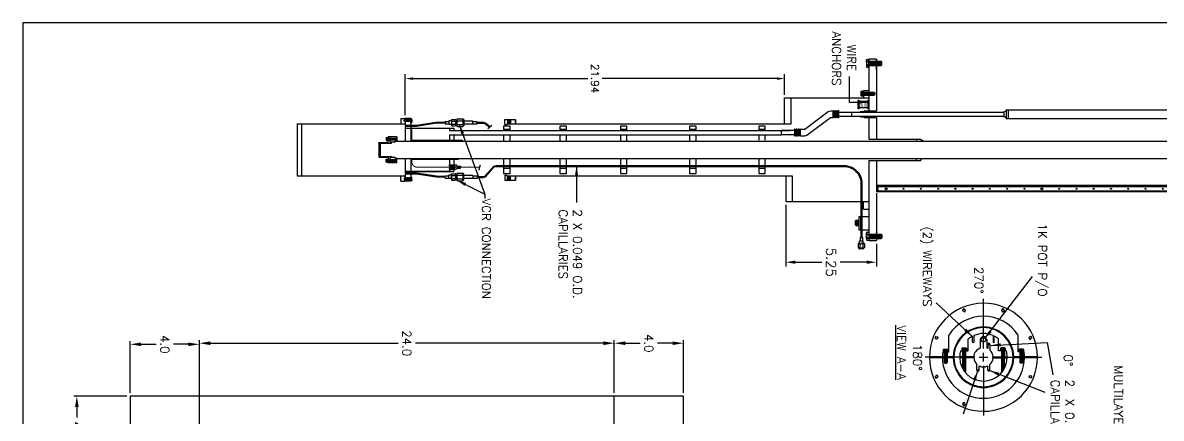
# Model space of a CAD drawing. Extents: x 0 to 105, y 0 to 66.
# Drawn here: x 0 to 65.8, y 43 to 65.9 of the extents above; entities that cross this region are included whole.
import ezdxf

# ---------------------------------------------------------------- set-up
doc = ezdxf.new("R2010")
doc.units = 0
doc.header["$MEASUREMENT"] = 0
doc.linetypes.add('HIDDEN', pattern=[0.375, 0.25, -0.125])
doc.layers.get('0').update_dxf_attribs({"linetype": 'CONTINUOUS'})
for name, color, linetype in [('2A', 42, 'CONTINUOUS'), ('2B', 56, 'CONTINUOUS'), ('2d', 32, 'CONTINUOUS'), ('3', 3, 'CONTINUOUS'), ('3a', 81, 'CONTINUOUS'), ('5', 152, 'CONTINUOUS'), ('7', 201, 'CONTINUOUS'), ('DIM1234', 7, 'CONTINUOUS'), ('DIM2AB', 7, 'CONTINUOUS'), ('DIM7', 7, 'CONTINUOUS'), ('DIMALL', 7, 'CONTINUOUS')]:
    doc.layers.add(name, color=color, linetype=linetype)
doc.styles.get("Standard").update_dxf_attribs({"font": 'simplex.shx'})
doc.dimstyles.new('250-1', dxfattribs={"dimtxt": 0.5, "dimasz": 0.63, "dimexe": 0.18, "dimexo": 0.19, "dimgap": 0.25, "dimtad": 0, "dimtih": 1, "dimtoh": 1, "dimdec": 1, "dimzin": 0, "dimdsep": 46, "dimtxsty": 'Standard', "dimcen": -0.25, "dimadec": 0, "dimazin": 0, "dimtfac": 0.36, "dimtdec": 1, "dimtix": 1, "dimtofl": 0, "dimtmove": 2, "dimatfit": 3, "dimfxl": 1, "dimtolj": 1, "dimtzin": 0, "dimarcsym": 0})
doc.dimstyles.new('250-2', dxfattribs={"dimscale": 0, "dimtxt": 0.56, "dimasz": 0.56, "dimexe": 0.25, "dimexo": 0.19, "dimgap": 0.25, "dimtad": 0, "dimtih": 1, "dimtoh": 1, "dimzin": 1, "dimdsep": 46, "dimtxsty": 'Standard', "dimcen": -0.25, "dimadec": 0, "dimazin": 0, "dimtfac": 1, "dimtix": 1, "dimtofl": 0, "dimtmove": 2, "dimatfit": 3, "dimfxl": 1, "dimtolj": 1, "dimtzin": 0, "dimarcsym": 0})
doc.dimstyles.new('375', dxfattribs={"dimtxt": 0.4375, "dimasz": 0.4375, "dimexe": 0.25, "dimexo": 0.19, "dimgap": 0.19, "dimtad": 0, "dimtih": 1, "dimtoh": 1, "dimzin": 0, "dimdsep": 46, "dimtxsty": 'Standard', "dimcen": -0.19, "dimadec": 0, "dimazin": 0, "dimtfac": 0.88, "dimtdec": 3, "dimtix": 1, "dimtofl": 0, "dimtmove": 2, "dimatfit": 3, "dimfxl": 1, "dimtolj": 1, "dimtzin": 0, "dimarcsym": 0})
doc.dimstyles.new('375-2', dxfattribs={"dimtxt": 0.4375, "dimasz": 0.4375, "dimexe": 0.25, "dimexo": 0.19, "dimgap": 0.19, "dimtad": 0, "dimtih": 1, "dimtoh": 1, "dimzin": 0, "dimdsep": 46, "dimtxsty": 'Standard', "dimcen": -0.19, "dimadec": 0, "dimazin": 0, "dimtfac": 0.88, "dimtix": 1, "dimtofl": 0, "dimtmove": 2, "dimatfit": 3, "dimfxl": 1, "dimtolj": 1, "dimtzin": 0, "dimarcsym": 0})

# ---------------------------------------------------------------- blocks, each defined once
blk = doc.blocks.new('DPAPER')
for p, q in [((0, 21.1), (0, 0.5)), ((32.8, 21.1), (0, 21.1))]:
    blk.add_line(p, q)
blk = doc.blocks.new('832SHD62')
for p, q in [((-0.134, 0.135), (-0.164, 0.105)), ((-0.164, 0.105), (-0.164, -0.105)), ((-0.134, 0.135), (0, 0.135)), ((-0.134, 0.135), (-0.134, -0.135)), ((-0.134, 0.119), (-0.021, 0.119)), ((-0.134, 0.089), (-0.021, 0.089)), ((-0.134, 0.059), (-0.021, 0.059)), ((-0.134, 0.029), (-0.021, 0.029)), ((0, 0.135), (0, -0.135)), ((0, 0.082), (0.625, 0.082)), ((0.071, 0.067), (0.071, -0.067)), ((0.101, 0.082), (0.101, -0.082)), ((0.131, 0.067), (0.131, -0.067)), ((0.161, 0.082), (0.161, -0.082)), ((0.183, 0.067), (0.183, -0.067)), ((0.213, 0.082), (0.213, -0.082)), ((0.235, 0.067), (0.235, -0.067)), ((0.265, 0.082), (0.265, -0.082)), ((0.287, 0.067), (0.287, -0.067)), ((0.317, 0.082), (0.317, -0.082)), ((0.347, 0.067), (0.347, -0.067)), ((0.377, 0.082), (0.377, -0.082)), ((0.399, 0.067), (0.399, -0.067)), ((0.43, 0.082), (0.43, -0.082)), ((0.452, 0.067), (0.452, -0.067)), ((0.482, 0.082), (0.482, -0.082)), ((0.504, 0.067), (0.504, -0.067)), ((0.534, 0.082), (0.534, -0.082)), ((0.556, 0.067), (0.556, -0.067)), ((0.586, 0.082), (0.586, -0.082)), ((0.608, 0.067), (0.608, -0.067)), ((0.625, 0.082), (0.625, -0.082)), ((0.625, 0.082), (0.655, 0.052)), ((0.655, 0.052), (0.655, -0.052)), ((-0.134, -0.135), (-0.164, -0.105)), ((-0.134, -0.031), (-0.021, -0.031)), ((-0.134, -0.061), (-0.021, -0.061)), ((-0.134, -0.091), (-0.021, -0.091)), ((-0.134, -0.121), (-0.021, -0.121)), ((-0.134, -0.135), (0, -0.135)), ((0, -0.082), (0.625, -0.082)), ((0.655, -0.052), (0.625, -0.082))]:
    blk.add_line(p, q)
blk = doc.blocks.new('TH')
blk.add_circle((0, 0), 0.0464)
at = {"linetype": 'HIDDEN'}
for start, end in [(126.6975, 221.1074), (322.3496, 50.4982)]:
    blk.add_arc((0, 0), 0.056, start, end, dxfattribs=at)
blk = doc.blocks.new('*D64')
at = {"layer": 'DIM7', "color": 0, "linetype": 'Continuous', "lineweight": -2, "transparency": 16777216}
for p, q in [((10.212, 40.502), (10.212, 47.555)), ((34.212, 44.502), (34.212, 47.555)), ((10.842, 47.375), (21.712, 47.375)), ((33.582, 47.375), (22.712, 47.375))]:
    blk.add_line(p, q, dxfattribs=at)
at = {"layer": 'DIM7', "color": 0, "linetype": 'Continuous', "transparency": 16777216}
for points in [[(10.842, 47.48), (10.842, 47.27), (10.212, 47.375)], [(33.582, 47.48), (33.582, 47.27), (34.212, 47.375)]]:
    blk.add_solid(points, dxfattribs=at)
at = {"layer": 'DIM7', "color": 0, "linetype": 'Continuous', "transparency": 16777216, "insert": (22.212, 47.375), "char_height": 0.5, "attachment_point": 5, "rotation": 270}
blk.add_mtext('\\A1;24.0', dxfattribs=at)
blk = doc.blocks.new('*D65')
at = {"layer": 'DIM7', "color": 0, "linetype": 'Continuous', "lineweight": -2, "transparency": 16777216}
for p, q in [((34.212, 44.502), (34.212, 47.555)), ((38.212, 44.502), (38.212, 47.555)), ((34.842, 47.375), (35.712, 47.375)), ((37.582, 47.375), (36.712, 47.375))]:
    blk.add_line(p, q, dxfattribs=at)
at = {"layer": 'DIM7', "color": 0, "linetype": 'Continuous', "transparency": 16777216}
for points in [[(34.842, 47.48), (34.842, 47.27), (34.212, 47.375)], [(37.582, 47.48), (37.582, 47.27), (38.212, 47.375)]]:
    blk.add_solid(points, dxfattribs=at)
at = {"layer": 'DIM7', "color": 0, "linetype": 'Continuous', "transparency": 16777216, "insert": (36.212, 47.375), "char_height": 0.5, "attachment_point": 5, "rotation": 270}
blk.add_mtext('\\A1;4.0', dxfattribs=at)
blk = doc.blocks.new('*D66')
at = {"layer": 'DIM7', "color": 0, "linetype": 'Continuous', "lineweight": -2, "transparency": 16777216}
for p, q in [((6.212, 44.502), (6.212, 47.492)), ((10.212, 40.502), (10.212, 47.492)), ((6.842, 47.312), (7.712, 47.312)), ((9.582, 47.312), (8.712, 47.312))]:
    blk.add_line(p, q, dxfattribs=at)
at = {"layer": 'DIM7', "color": 0, "linetype": 'Continuous', "transparency": 16777216}
for points in [[(6.842, 47.417), (6.842, 47.208), (6.212, 47.312)], [(9.582, 47.417), (9.582, 47.208), (10.212, 47.312)]]:
    blk.add_solid(points, dxfattribs=at)
at = {"layer": 'DIM7', "color": 0, "linetype": 'Continuous', "transparency": 16777216, "insert": (8.212, 47.312), "char_height": 0.5, "attachment_point": 5, "rotation": 270}
blk.add_mtext('\\A1;4.0', dxfattribs=at)
blk = doc.blocks.new('*D68')
at = {"layer": 'DIM7', "color": 0, "linetype": 'Continuous', "lineweight": -2, "transparency": 16777216}
for p, q in [((6.022, 44.312), (2.945, 44.312)), ((3.125, 43.682), (3.125, 43.086)), ((3.125, 40.942), (3.125, 41.538)), ((10.022, 40.312), (2.945, 40.312))]:
    blk.add_line(p, q, dxfattribs=at)
at = {"layer": 'DIM7', "color": 0, "linetype": 'Continuous', "transparency": 16777216}
for points in [[(3.02, 43.682), (3.23, 43.682), (3.125, 44.312)], [(3.02, 40.942), (3.23, 40.942), (3.125, 40.312)]]:
    blk.add_solid(points, dxfattribs=at)
at = {"layer": 'DIM7', "color": 0, "linetype": 'Continuous', "transparency": 16777216, "insert": (3.125, 42.312), "char_height": 0.5, "attachment_point": 5, "rotation": 270}
blk.add_mtext('\\A1;4.0', dxfattribs=at)
blk = doc.blocks.new('*D77')
at = {"layer": 'DIM1234', "color": 0, "linetype": 'Continuous', "lineweight": -2, "transparency": 16777216}
for p, q in [((44.125, 55.377), (44.125, 51.812)), ((49.375, 53.127), (49.375, 51.812)), ((44.685, 52.062), (46.22, 52.062)), ((48.815, 52.062), (47.28, 52.062))]:
    blk.add_line(p, q, dxfattribs=at)
at = {"layer": 'DIM1234', "color": 0, "linetype": 'Continuous', "transparency": 16777216}
for points in [[(44.685, 52.156), (44.685, 51.969), (44.125, 52.062)], [(48.815, 52.156), (48.815, 51.969), (49.375, 52.062)]]:
    blk.add_solid(points, dxfattribs=at)
at = {"layer": 'DIM1234', "color": 0, "linetype": 'Continuous', "transparency": 16777216, "insert": (46.75, 52.062), "char_height": 0.56, "attachment_point": 5, "rotation": 270}
blk.add_mtext('\\A1;5.25', dxfattribs=at)
blk = doc.blocks.new('dlp')
for p, q in [((33.625, 0.698), (33.625, -0.677)), ((33.875, 0.698), (33.625, 0.698)), ((33.875, 0.698), (33.875, -0.677)), ((34.125, 0.698), (33.875, 0.698)), ((34.125, -0.677), (34.125, 0.698)), ((28.5, 0.188), (0, 0.188)), ((0, 0.187), (0, -0.187)), ((0.062, 0.187), (0.062, -0.187)), ((0.188, 0.125), (18.938, 0.125)), ((33.625, 0.188), (33, 0.188)), ((34.125, 0.261), (34.562, 0.261)), ((34.562, 0.261), (34.562, -0.239)), ((28.5, -0.187), (0, -0.187)), ((0.188, -0.125), (18.938, -0.125)), ((33.625, -0.187), (33, -0.187)), ((34.562, -0.239), (34.125, -0.239)), ((33.875, -0.677), (33.625, -0.677)), ((34.125, -0.677), (33.875, -0.677))]:
    blk.add_line(p, q)
for points in [[(19.545, 0.105), (19.37, 0.053), (19.181, 0.027), (19.062, 0), (19.162, -0.051), (19.311, -0.005), (19.441, -0.018), (19.545, -0.025)], [(19.062, 0), (19.168, -0.109), (19.24, -0.129), (19.305, -0.129), (19.474, -0.103), (19.565, -0.07)]]:
    blk.add_lwpolyline(points)
for centre, radius in [((0.562, 0), 0.0625), ((0.562, 0), 0.03), ((1.562, 0), 0.03), ((2.562, 0), 0.03), ((3.562, 0), 0.03), ((4.562, 0), 0.03), ((5.562, 0), 0.03), ((6.562, 0), 0.03), ((7.562, 0), 0.03), ((8.562, 0), 0.03), ((9.562, 0), 0.0625), ((9.562, 0), 0.03), ((10.562, 0), 0.03), ((11.562, 0), 0.03), ((12.562, 0), 0.03), ((13.562, 0), 0.03), ((14.562, 0), 0.03), ((15.562, 0), 0.03), ((16.562, 0), 0.03), ((17.562, 0), 0.03), ((18.562, 0), 0.0625), ((18.562, 0), 0.03)]:
    blk.add_circle(centre, radius)
for centre, start, end in [((0.188, 0), 90, 270), ((18.938, 0), 270, 90)]:
    blk.add_arc(centre, 0.125, start, end)
blk = doc.blocks.new('*D101')
at = {"layer": 'DIM1234', "color": 0, "linetype": 'Continuous', "lineweight": -2, "transparency": 16777216}
for p, q in [((22.125, 60.569), (22.125, 62.938)), ((22.562, 62.688), (32.685, 62.688)), ((43.625, 62.688), (33.502, 62.688)), ((44.062, 61.757), (44.062, 62.938))]:
    blk.add_line(p, q, dxfattribs=at)
at = {"layer": 'DIM1234', "color": 0, "linetype": 'Continuous', "transparency": 16777216}
for points in [[(22.562, 62.76), (22.562, 62.615), (22.125, 62.688)], [(43.625, 62.76), (43.625, 62.615), (44.062, 62.688)]]:
    blk.add_solid(points, dxfattribs=at)
at = {"layer": 'DIM1234', "color": 0, "linetype": 'Continuous', "transparency": 16777216, "insert": (33.094, 62.688), "char_height": 0.4375, "attachment_point": 5, "rotation": 270}
blk.add_mtext('\\A1;21.94', dxfattribs=at)

msp = doc.modelspace()

# ---------------------------------------------------------------- hatches: boundary and pattern name
at = {"layer": '2d', "linetype": 'Continuous'}
h = msp.add_hatch(dxfattribs=at)
h.set_pattern_fill('ANSI31', color=256, scale=0.25, style=0)
h.set_pattern_definition([(45, (1.725, 34.255), (-0.022097087, 0.022097087), [])])
h.paths.add_polyline_path([(20.664, 58.961), (20.585, 58.961), (20.585, 58.173), (20.664, 58.173)])

# ---------------------------------------------------------------- linework, layer by layer
at = {"layer": '2A'}
for p, q in [((48.797, 63.765), (48.824, 63.792)), ((48.797, 63.681), (48.797, 63.765)), ((48.797, 63.681), (48.797, 63.455)), ((48.797, 63.454), (48.797, 63.37)), ((48.824, 63.343), (48.797, 63.37)), ((48.824, 63.792), (48.938, 63.792)), ((48.824, 63.343), (48.938, 63.343)), ((48.853, 63.68), (48.938, 63.68)), ((48.853, 63.455), (48.938, 63.455)), ((48.938, 63.818), (48.938, 63.567)), ((49.375, 63.818), (48.938, 63.818)), ((48.938, 63.343), (48.938, 63.792)), ((48.938, 63.693), (49.64, 63.693)), ((48.938, 63.567), (48.938, 60.817)), ((48.938, 63.442), (49.64, 63.442)), ((48.966, 63.465), (48.966, 63.67)), ((49.012, 63.442), (49.012, 63.693)), ((49.046, 63.465), (49.046, 63.67)), ((49.092, 63.442), (49.092, 63.693)), ((49.125, 63.465), (49.125, 63.67)), ((49.171, 63.442), (49.171, 63.693)), ((49.217, 63.465), (49.217, 63.67)), ((49.263, 63.442), (49.263, 63.693)), ((49.296, 63.465), (49.296, 63.67)), ((49.342, 63.442), (49.342, 63.693)), ((49.375, 63.818), (49.375, 60.817)), ((49.375, 63.193), (49.375, 63.818)), ((49.422, 63.442), (49.422, 63.693)), ((49.455, 63.465), (49.455, 63.67)), ((49.501, 63.442), (49.501, 63.693)), ((49.535, 63.465), (49.535, 63.67)), ((49.58, 63.442), (49.58, 63.693)), ((49.614, 63.465), (49.614, 63.67)), ((49.685, 63.647), (49.64, 63.693)), ((49.64, 63.442), (49.64, 63.693)), ((49.64, 63.442), (49.685, 63.488)), ((49.685, 63.488), (49.685, 63.647)), ((48.625, 62.005), (48.625, 61.567)), ((48.313, 60.938), (48.313, 61.438)), ((48.313, 61.438), (48.375, 61.438)), ((48.313, 61.001), (48.313, 61.376)), ((48.313, 60.938), (48.313, 61.312)), ((48.313, 61.312), (48.313, 60.938)), ((48.375, 60.938), (48.375, 61.438)), ((48.375, 61.376), (48.875, 61.376)), ((48.875, 61.438), (48.938, 61.438)), ((48.875, 61.438), (48.875, 60.938)), ((48.938, 61.438), (48.938, 60.938)), ((46.853, 60.808), (46.853, 60.452)), ((46.903, 60.452), (46.903, 60.808)), ((46.953, 60.808), (46.953, 60.452)), ((47.003, 60.452), (47.003, 60.808)), ((47.053, 60.808), (47.053, 60.452)), ((47.103, 60.452), (47.103, 60.808)), ((47.153, 60.808), (47.153, 60.452)), ((47.203, 60.452), (47.203, 60.808)), ((48.375, 60.938), (48.313, 60.938)), ((48.875, 61), (48.375, 61)), ((48.442, 60.755), (48.835, 60.755)), ((48.675, 60.817), (49.375, 60.817)), ((48.835, 60.755), (48.854, 60.787)), ((49.375, 60.787), (48.854, 60.787)), ((48.938, 60.938), (48.875, 60.938)), ((56.749, 60.785), (56.749, 60.475)), ((56.749, 60.785), (56.784, 60.785)), ((56.874, 60.88), (78.469, 60.88)), ((56.874, 60.88), (56.874, 60.38)), ((56.999, 60.88), (56.999, 60.38)), ((22.053, 60.29), (22.074, 60.311)), ((22.053, 60.219), (22.053, 60.29)), ((22.074, 60.198), (22.053, 60.219)), ((22.436, 60.311), (22.074, 60.311)), ((22.074, 60.198), (22.074, 60.311)), ((22.436, 60.198), (22.074, 60.198)), ((22.093, 60.198), (22.093, 60.311)), ((22.113, 60.209), (22.113, 60.301)), ((22.435, 60.379), (22.125, 60.379)), ((22.125, 60.379), (22.125, 60.067)), ((22.125, 60.192), (22.125, 59.967)), ((22.128, 60.198), (22.128, 60.311)), ((22.149, 60.209), (22.149, 60.301)), ((22.164, 60.198), (22.164, 60.311)), ((22.184, 60.209), (22.184, 60.301)), ((22.199, 60.198), (22.199, 60.311)), ((22.22, 60.209), (22.22, 60.301)), ((22.235, 60.198), (22.235, 60.311)), ((22.255, 60.209), (22.255, 60.301)), ((22.271, 60.198), (22.271, 60.311)), ((22.291, 60.209), (22.291, 60.301)), ((22.306, 60.198), (22.306, 60.311)), ((22.306, 60.198), (22.306, 60.311)), ((22.327, 60.209), (22.327, 60.301)), ((22.327, 60.209), (22.327, 60.301)), ((22.347, 60.198), (22.347, 60.311)), ((22.347, 60.198), (22.347, 60.311)), ((22.368, 60.209), (22.368, 60.301)), ((22.368, 60.209), (22.368, 60.301)), ((22.383, 60.198), (22.383, 60.311)), ((22.383, 60.198), (22.383, 60.311)), ((22.403, 60.209), (22.403, 60.301)), ((22.403, 60.209), (22.403, 60.301)), ((22.418, 60.198), (22.418, 60.311)), ((22.418, 60.198), (22.418, 60.311)), ((22.435, 60.379), (22.435, 59.967)), ((22.487, 60.355), (22.436, 60.355)), ((22.436, 60.154), (22.436, 60.355)), ((22.436, 60.154), (22.436, 60.355)), ((22.487, 60.355), (22.436, 60.355)), ((22.474, 60.305), (22.436, 60.305)), ((22.474, 60.305), (22.436, 60.305)), ((22.474, 60.204), (22.436, 60.204)), ((22.474, 60.204), (22.436, 60.204)), ((22.487, 60.154), (22.436, 60.154)), ((22.487, 60.154), (22.436, 60.154)), ((22.499, 60.343), (22.487, 60.355)), ((22.499, 60.343), (22.487, 60.355)), ((22.487, 60.154), (22.499, 60.166)), ((22.487, 60.154), (22.499, 60.166)), ((22.499, 60.305), (22.499, 60.343)), ((22.499, 60.305), (22.499, 60.343)), ((22.499, 60.305), (22.499, 60.204)), ((22.499, 60.305), (22.499, 60.204)), ((22.499, 60.204), (22.499, 60.166)), ((22.499, 60.204), (22.499, 60.166)), ((24.438, 60.2), (24.646, 60.2)), ((24.438, 60.2), (24.438, 60.076)), ((24.438, 60.076), (24.646, 60.076)), ((24.646, 60.237), (24.646, 60.037)), ((24.791, 60.237), (24.646, 60.237)), ((24.791, 60.037), (24.646, 60.037)), ((24.791, 60.293), (24.817, 60.319)), ((24.791, 60.293), (24.791, 59.98)), ((24.791, 59.98), (24.817, 59.954)), ((24.817, 60.319), (25.015, 60.319)), ((24.817, 60.227), (25.015, 60.227)), ((24.817, 60.046), (25.015, 60.046)), ((24.817, 59.954), (25.015, 59.954)), ((25.041, 60.293), (25.015, 60.319)), ((25.041, 59.98), (25.015, 59.954)), ((25.041, 60.293), (25.041, 59.98)), ((25.074, 60.254), (25.041, 60.254)), ((25.074, 60.012), (25.041, 60.012)), ((25.072, 60.012), (25.072, 60.254)), ((25.096, 60.276), (25.074, 60.254)), ((25.074, 60.012), (25.093, 59.994)), ((25.093, 59.994), (25.096, 60.276)), ((25.093, 59.994), (25.103, 60.007)), ((25.096, 60.276), (25.103, 60.264)), ((28.188, 59.943), (27.812, 59.943)), ((27.812, 59.943), (27.812, 59.692)), ((28.188, 59.692), (28.188, 59.943)), ((31.438, 59.943), (31.062, 59.943)), ((31.062, 59.943), (31.062, 59.692)), ((31.438, 59.692), (31.438, 59.943)), ((34.938, 59.943), (34.562, 59.943)), ((34.562, 59.943), (34.562, 59.692)), ((34.938, 59.692), (34.938, 59.943)), ((38.938, 59.943), (38.562, 59.943)), ((38.562, 59.943), (38.562, 59.692)), ((38.938, 59.692), (38.938, 59.943)), ((42.938, 59.943), (42.562, 59.943)), ((42.562, 59.943), (42.562, 59.692)), ((42.938, 59.692), (42.938, 59.943)), ((48.442, 60.504), (48.835, 60.504)), ((48.675, 60.441), (49.375, 60.441)), ((48.835, 60.504), (48.854, 60.471)), ((49.375, 60.471), (48.854, 60.471)), ((48.938, 60.441), (48.938, 59.192)), ((49.375, 60.441), (49.375, 59.192)), ((56.749, 60.475), (56.784, 60.475)), ((56.874, 60.38), (78.458, 60.38)), ((21.625, 59.317), (21.25, 59.317)), ((21.625, 59.317), (21.625, 59.067)), ((22.125, 59.917), (22.125, 59.067)), ((22.125, 59.817), (24.938, 59.817)), ((22.125, 59.817), (24.938, 59.817)), ((22.435, 59.917), (22.435, 59.067)), ((24.687, 59.817), (24.687, 59.692)), ((24.687, 59.443), (24.687, 59.13)), ((24.938, 59.817), (24.938, 59.692)), ((24.938, 59.443), (24.938, 59.13)), ((27.812, 59.755), (28.188, 59.755)), ((27.812, 59.443), (27.812, 59.067)), ((28.188, 59.067), (28.188, 59.443)), ((31.062, 59.755), (31.438, 59.755)), ((31.062, 59.443), (31.062, 59.067)), ((31.438, 59.067), (31.438, 59.443)), ((34.562, 59.755), (34.938, 59.755)), ((34.562, 59.443), (34.562, 59.067)), ((34.938, 59.067), (34.938, 59.443)), ((38.562, 59.755), (38.938, 59.755)), ((38.562, 59.443), (38.562, 59.067)), ((38.938, 59.067), (38.938, 59.443)), ((42.562, 59.755), (42.938, 59.755)), ((42.562, 59.443), (42.562, 59.13)), ((42.938, 59.13), (42.938, 59.443)), ((44.627, 59.745), (44.627, 59.39)), ((44.677, 59.39), (44.677, 59.745)), ((44.727, 59.745), (44.727, 59.39)), ((44.777, 59.39), (44.777, 59.745)), ((44.827, 59.745), (44.827, 59.39)), ((44.877, 59.39), (44.877, 59.745)), ((44.927, 59.745), (44.927, 59.39)), ((44.977, 59.39), (44.977, 59.745)), ((21.537, 59.017), (21.25, 59.017)), ((21.537, 59.067), (81.5, 59.067)), ((21.537, 59.032), (21.537, 59.067)), ((21.537, 59.017), (21.537, 59.067)), ((21.625, 59.067), (21.537, 59.067)), ((21.552, 59.248), (21.625, 59.248)), ((21.552, 59.136), (21.625, 59.136)), ((21.58, 59.136), (21.58, 59.248)), ((21.594, 59.146), (21.594, 59.236)), ((21.605, 59.136), (21.605, 59.248)), ((21.619, 59.146), (21.619, 59.236)), ((22.435, 59.13), (25.188, 59.13)), ((25.438, 59.099), (24.938, 59.099)), ((24.938, 59.099), (24.938, 59.067)), ((24.938, 59.099), (24.938, 59.067)), ((25.188, 59.13), (25.188, 59.099)), ((25.438, 59.099), (25.438, 59.067)), ((48.938, 59.192), (51.937, 59.192)), ((51.687, 59.192), (51.687, 59.067)), ((51.939, 59.192), (51.939, 59.16)), ((52.063, 59.098), (52.001, 59.098)), ((52.063, 59.098), (52.063, 59.067)), ((21.537, 58.117), (21.25, 58.117)), ((21.25, 58.117), (21.25, 57.817)), ((21.335, 58.117), (21.25, 58.117)), ((21.537, 58.067), (81.5, 58.067)), ((21.537, 58.117), (21.537, 58.067)), ((21.537, 58.102), (21.537, 58.067)), ((21.625, 58.067), (21.537, 58.067)), ((21.552, 57.998), (21.625, 57.998)), ((21.58, 57.998), (21.58, 57.886)), ((21.594, 57.988), (21.594, 57.898)), ((21.605, 57.998), (21.605, 57.886)), ((21.619, 57.988), (21.619, 57.898)), ((21.625, 57.817), (21.625, 58.067)), ((22.125, 58.068), (22.125, 57.217)), ((22.435, 58.068), (22.435, 57.217)), ((25.188, 58.005), (22.435, 58.005)), ((24.687, 58.005), (24.687, 57.691)), ((24.938, 58.068), (24.938, 58.036)), ((24.938, 58.036), (24.938, 58.068)), ((25.438, 58.036), (24.938, 58.036)), ((24.938, 58.005), (24.938, 57.691)), ((25.188, 58.036), (25.188, 58.005)), ((25.438, 58.067), (25.438, 58.036)), ((27.812, 58.067), (27.812, 57.192)), ((28.188, 57.192), (28.188, 58.067)), ((31.062, 58.067), (31.062, 57.192)), ((31.438, 57.192), (31.438, 58.067)), ((34.562, 58.067), (34.562, 57.192)), ((34.938, 57.192), (34.938, 58.067)), ((38.562, 58.067), (38.562, 57.192)), ((38.938, 57.192), (38.938, 58.067)), ((42.562, 58.067), (42.562, 57.192)), ((42.938, 57.192), (42.938, 58.067)), ((51.687, 57.942), (51.687, 58.067)), ((51.939, 57.942), (51.939, 57.974)), ((52.063, 58.036), (52.001, 58.036)), ((52.063, 58.036), (52.063, 58.067)), ((21.625, 57.817), (21.25, 57.817)), ((21.552, 57.886), (21.625, 57.886)), ((24.938, 57.317), (22.125, 57.317)), ((22.125, 57.317), (24.938, 57.317)), ((24.687, 57.691), (25.07, 57.691)), ((24.687, 57.629), (24.687, 57.691)), ((24.687, 57.629), (24.981, 57.629)), ((24.687, 57.504), (24.981, 57.504)), ((24.687, 57.441), (24.687, 57.504)), ((24.687, 57.441), (25.07, 57.441)), ((24.687, 57.441), (24.687, 57.317)), ((24.938, 57.441), (24.938, 57.317)), ((24.999, 57.598), (24.981, 57.629)), ((24.999, 57.535), (24.981, 57.504)), ((25.162, 57.629), (25.312, 57.629)), ((25.162, 57.504), (25.312, 57.504)), ((25.312, 57.629), (25.312, 57.598)), ((25.312, 57.504), (25.312, 57.535)), ((26.376, 57.399), (26.476, 57.7)), ((27.812, 57.505), (28.188, 57.505)), ((31.062, 57.505), (31.438, 57.505)), ((34.562, 57.505), (34.938, 57.505)), ((38.562, 57.505), (38.938, 57.505)), ((42.562, 57.505), (42.938, 57.505)), ((48.938, 57.942), (48.938, 53.317)), ((48.938, 57.942), (51.937, 57.942)), ((49.375, 57.942), (49.375, 56.442)), ((22.074, 56.937), (22.053, 56.916)), ((22.053, 56.916), (22.053, 56.845)), ((22.053, 56.845), (22.074, 56.824)), ((22.436, 56.937), (22.074, 56.937)), ((22.074, 56.937), (22.074, 56.824)), ((22.436, 56.824), (22.074, 56.824)), ((22.093, 56.937), (22.093, 56.824)), ((22.113, 56.926), (22.113, 56.834)), ((22.125, 57.167), (22.125, 56.755)), ((22.125, 56.755), (22.125, 57.067)), ((22.435, 56.755), (22.125, 56.755)), ((22.128, 56.937), (22.128, 56.824)), ((22.149, 56.926), (22.149, 56.834)), ((22.164, 56.937), (22.164, 56.824)), ((22.184, 56.926), (22.184, 56.834)), ((22.199, 56.937), (22.199, 56.824)), ((22.22, 56.926), (22.22, 56.834)), ((22.235, 56.937), (22.235, 56.824)), ((22.255, 56.926), (22.255, 56.834)), ((22.271, 56.937), (22.271, 56.824)), ((22.291, 56.926), (22.291, 56.834)), ((22.306, 56.937), (22.306, 56.824)), ((22.306, 56.937), (22.306, 56.824)), ((22.327, 56.926), (22.327, 56.834)), ((22.327, 56.926), (22.327, 56.834)), ((22.347, 56.937), (22.347, 56.824)), ((22.347, 56.937), (22.347, 56.824)), ((22.368, 56.926), (22.368, 56.834)), ((22.368, 56.926), (22.368, 56.834)), ((22.383, 56.937), (22.383, 56.824)), ((22.383, 56.937), (22.383, 56.824)), ((22.403, 56.926), (22.403, 56.834)), ((22.403, 56.926), (22.403, 56.834)), ((22.418, 56.937), (22.418, 56.824)), ((22.418, 56.937), (22.418, 56.824)), ((22.435, 57.167), (22.435, 56.755)), ((22.436, 56.981), (22.436, 56.78)), ((22.487, 56.981), (22.436, 56.981)), ((22.487, 56.981), (22.436, 56.981)), ((22.436, 56.981), (22.436, 56.78)), ((22.474, 56.931), (22.436, 56.931)), ((22.474, 56.931), (22.436, 56.931)), ((22.474, 56.83), (22.436, 56.83)), ((22.474, 56.83), (22.436, 56.83)), ((22.487, 56.78), (22.436, 56.78)), ((22.487, 56.78), (22.436, 56.78)), ((22.487, 56.981), (22.499, 56.969)), ((22.487, 56.981), (22.499, 56.969)), ((22.499, 56.792), (22.487, 56.78)), ((22.499, 56.792), (22.487, 56.78)), ((22.499, 56.931), (22.499, 56.969)), ((22.499, 56.931), (22.499, 56.969)), ((22.499, 56.83), (22.499, 56.931)), ((22.499, 56.83), (22.499, 56.931)), ((22.499, 56.83), (22.499, 56.792)), ((22.499, 56.83), (22.499, 56.792)), ((24.438, 57.059), (24.646, 57.059)), ((24.438, 56.935), (24.438, 57.059)), ((24.438, 56.935), (24.646, 56.935)), ((24.646, 56.898), (24.646, 57.098)), ((24.791, 57.098), (24.646, 57.098)), ((24.791, 56.898), (24.646, 56.898)), ((24.791, 57.155), (24.817, 57.181)), ((24.791, 56.842), (24.791, 57.155)), ((24.791, 56.842), (24.817, 56.816)), ((24.817, 57.181), (25.015, 57.181)), ((24.817, 57.089), (25.015, 57.089)), ((24.817, 56.908), (25.015, 56.908)), ((24.817, 56.816), (25.015, 56.816)), ((25.041, 57.155), (25.015, 57.181)), ((25.041, 56.842), (25.015, 56.816)), ((25.041, 56.842), (25.041, 57.155)), ((25.074, 57.123), (25.041, 57.123)), ((25.074, 56.881), (25.041, 56.881)), ((25.072, 57.123), (25.072, 56.881)), ((25.074, 57.123), (25.093, 57.141)), ((25.096, 56.859), (25.074, 56.881)), ((25.093, 57.141), (25.096, 56.859)), ((25.093, 57.141), (25.103, 57.128)), ((25.096, 56.859), (25.103, 56.871)), ((27.812, 57.192), (28.188, 57.192)), ((31.062, 57.192), (31.438, 57.192)), ((34.562, 57.192), (34.938, 57.192)), ((38.562, 57.192), (38.938, 57.192)), ((42.562, 57.192), (42.938, 57.192)), ((49.375, 56.068), (49.375, 53.317)), ((48.625, 55.129), (48.625, 55.567)), ((48.476, 54.692), (48.351, 54.692)), ((48.351, 54.692), (48.351, 53.942)), ((48.476, 53.942), (48.476, 54.692)), ((48.938, 54.692), (48.528, 54.692)), ((48.528, 54.692), (48.528, 53.945)), ((48.196, 54.494), (48.161, 54.459)), ((48.161, 54.216), (48.161, 54.459)), ((48.196, 54.181), (48.161, 54.216)), ((48.196, 54.494), (48.351, 54.494)), ((48.196, 54.181), (48.196, 54.494)), ((48.196, 54.477), (48.326, 54.477)), ((48.196, 54.442), (48.326, 54.442)), ((48.196, 54.407), (48.326, 54.407)), ((48.196, 54.373), (48.326, 54.373)), ((48.196, 54.303), (48.326, 54.303)), ((48.196, 54.268), (48.326, 54.268)), ((48.196, 54.234), (48.326, 54.234)), ((48.196, 54.199), (48.326, 54.199)), ((48.196, 54.181), (48.351, 54.181)), ((48.351, 54.181), (48.351, 54.494)), ((48.351, 53.942), (48.476, 53.942)), ((48.438, 53.5), (48.438, 53.292)), ((48.438, 53.5), (48.562, 53.5)), ((48.528, 53.942), (48.938, 53.942)), ((48.562, 53.5), (48.562, 53.292)), ((48.824, 53.792), (48.797, 53.765)), ((48.797, 53.68), (48.797, 53.765)), ((48.797, 53.454), (48.797, 53.679)), ((48.797, 53.454), (48.797, 53.369)), ((48.797, 53.369), (48.824, 53.342)), ((48.824, 53.792), (48.938, 53.792)), ((48.824, 53.342), (48.938, 53.342)), ((48.853, 53.679), (48.938, 53.679)), ((48.853, 53.455), (48.938, 53.455)), ((48.938, 53.792), (48.938, 53.342)), ((48.938, 53.692), (49.64, 53.692)), ((48.938, 53.442), (49.64, 53.442)), ((48.966, 53.669), (48.966, 53.465)), ((49.012, 53.692), (49.012, 53.442)), ((49.046, 53.669), (49.046, 53.465)), ((49.092, 53.692), (49.092, 53.442)), ((49.125, 53.669), (49.125, 53.465)), ((49.171, 53.692), (49.171, 53.442)), ((49.217, 53.669), (49.217, 53.465)), ((49.263, 53.692), (49.263, 53.442)), ((49.296, 53.669), (49.296, 53.465)), ((49.342, 53.692), (49.342, 53.442)), ((49.375, 53.943), (49.375, 53.317)), ((49.376, 53.67), (49.376, 53.465)), ((49.376, 53.669), (49.376, 53.465)), ((49.422, 53.692), (49.422, 53.442)), ((49.455, 53.669), (49.455, 53.465)), ((49.501, 53.692), (49.501, 53.442)), ((49.535, 53.669), (49.535, 53.465)), ((49.58, 53.692), (49.58, 53.442)), ((49.614, 53.669), (49.614, 53.465)), ((49.64, 53.692), (49.685, 53.647)), ((49.64, 53.692), (49.64, 53.442)), ((49.685, 53.487), (49.64, 53.442)), ((49.685, 53.647), (49.685, 53.487)), ((48.345, 53.147), (48.319, 53.121)), ((48.319, 53.121), (48.319, 52.923)), ((48.345, 52.897), (48.319, 52.922)), ((48.345, 53.147), (48.658, 53.147)), ((48.345, 52.897), (48.658, 52.897)), ((48.362, 52.841), (48.384, 52.863)), ((48.644, 52.845), (48.362, 52.841)), ((48.362, 52.841), (48.373, 52.834)), ((48.384, 52.863), (48.384, 52.897)), ((48.626, 52.865), (48.384, 52.865)), ((48.401, 53.292), (48.601, 53.292)), ((48.401, 53.147), (48.401, 53.292)), ((48.411, 53.121), (48.411, 52.923)), ((48.591, 53.121), (48.591, 52.923)), ((48.601, 53.147), (48.601, 53.292)), ((48.626, 52.863), (48.626, 52.897)), ((48.626, 52.863), (48.644, 52.845)), ((48.644, 52.845), (48.631, 52.834)), ((48.658, 53.147), (48.683, 53.121)), ((48.658, 52.897), (48.683, 52.922)), ((48.683, 53.121), (48.683, 52.923)), ((48.938, 53.317), (49.375, 53.317)), ((54.687, 46.937), (54.687, 47.623)), ((54.937, 47.437), (54.937, 47.787)), ((55, 47.817), (55, 47.437)), ((55.375, 47.562), (55.375, 47.093)), ((55.75, 47.562), (55.75, 47.093)), ((56.125, 47.817), (56.125, 47.437)), ((56.187, 47.437), (56.187, 47.787)), ((56.437, 46.937), (56.437, 47.623)), ((54.24, 46.937), (54.687, 46.937)), ((54.346, 46.937), (54.346, 46.592)), ((54.528, 46.937), (54.528, 46.592)), ((55.813, 47.312), (55.813, 47.066)), ((55.937, 47.312), (55.937, 46.982)), ((56.885, 46.937), (56.437, 46.937)), ((56.596, 46.937), (56.596, 46.592)), ((56.778, 46.937), (56.778, 46.592)), ((55.001, 46.592), (54.188, 46.592)), ((55.001, 46.532), (54.188, 46.532)), ((54.355, 46.532), (54.355, 45.904)), ((54.52, 46.472), (54.355, 46.472)), ((54.52, 46.412), (54.355, 46.412)), ((54.52, 46.352), (54.355, 46.352)), ((54.52, 46.292), (54.355, 46.292)), ((54.52, 46.232), (54.355, 46.232)), ((54.52, 46.172), (54.355, 46.172)), ((54.52, 46.112), (54.355, 46.112)), ((54.499, 46.502), (54.375, 46.502)), ((54.499, 46.442), (54.375, 46.442)), ((54.499, 46.382), (54.375, 46.382)), ((54.499, 46.322), (54.375, 46.322)), ((54.499, 46.262), (54.375, 46.262)), ((54.499, 46.202), (54.375, 46.202)), ((54.499, 46.142), (54.375, 46.142)), ((54.52, 46.532), (54.52, 45.667)), ((55.188, 45.812), (55.188, 46.143)), ((55.937, 45.812), (55.937, 46.143)), ((56.124, 46.592), (56.937, 46.592)), ((56.124, 46.532), (56.937, 46.532)), ((56.605, 46.532), (56.605, 45.667)), ((56.605, 46.472), (56.769, 46.472)), ((56.605, 46.412), (56.769, 46.412)), ((56.605, 46.352), (56.769, 46.352)), ((56.605, 46.292), (56.769, 46.292)), ((56.605, 46.232), (56.769, 46.232)), ((56.605, 46.172), (56.769, 46.172)), ((56.605, 46.112), (56.769, 46.112)), ((56.625, 46.502), (56.749, 46.502)), ((56.625, 46.442), (56.749, 46.442)), ((56.625, 46.382), (56.749, 46.382)), ((56.625, 46.322), (56.749, 46.322)), ((56.625, 46.262), (56.749, 46.262)), ((56.625, 46.202), (56.749, 46.202)), ((56.625, 46.142), (56.749, 46.142)), ((56.769, 46.532), (56.769, 45.904)), ((54.52, 46.052), (54.355, 46.052)), ((54.52, 45.992), (54.355, 45.992)), ((54.52, 45.932), (54.355, 45.932)), ((54.52, 45.873), (54.373, 45.873)), ((54.499, 46.082), (54.375, 46.082)), ((54.499, 46.023), (54.375, 46.023)), ((54.499, 45.962), (54.375, 45.962)), ((54.499, 45.903), (54.375, 45.903)), ((54.499, 45.842), (54.391, 45.842)), ((54.52, 45.812), (54.41, 45.812)), ((54.499, 45.782), (54.43, 45.782)), ((54.52, 45.752), (54.451, 45.752)), ((54.499, 45.722), (54.474, 45.722)), ((55.312, 45.812), (55.312, 46.059)), ((55.813, 45.812), (55.813, 46.059)), ((56.605, 46.052), (56.769, 46.052)), ((56.605, 45.992), (56.769, 45.992)), ((56.605, 45.932), (56.769, 45.932)), ((56.605, 45.873), (56.752, 45.873)), ((56.605, 45.812), (56.715, 45.812)), ((56.605, 45.752), (56.674, 45.752)), ((56.625, 46.082), (56.749, 46.082)), ((56.625, 46.023), (56.749, 46.023)), ((56.625, 45.962), (56.749, 45.962)), ((56.625, 45.903), (56.749, 45.903)), ((56.625, 45.842), (56.734, 45.842)), ((56.625, 45.782), (56.695, 45.782)), ((56.625, 45.722), (56.651, 45.722))]:
    msp.add_line(p, q, dxfattribs=at)
at = {"layer": '2A', "linetype": 'Continuous'}
for p, q in [((48.625, 62.005), (48.938, 62.005)), ((44.062, 60.067), (44.062, 61.567)), ((44.062, 61.567), (48.938, 61.567)), ((44.438, 60.067), (44.438, 61.567)), ((27.875, 60.032), (27.875, 60.317)), ((27.875, 60.317), (28.5, 60.317)), ((27.875, 60.032), (28, 60.032)), ((28, 60.067), (44.438, 60.067)), ((28, 60.067), (28, 60.032)), ((28.043, 60.317), (28.043, 60.125)), ((28.207, 60.268), (28.043, 60.268)), ((28.207, 60.216), (28.043, 60.216)), ((28.207, 60.164), (28.043, 60.164)), ((28.207, 60.125), (28.043, 60.125)), ((28.073, 60.095), (28.043, 60.125)), ((28.192, 60.298), (28.058, 60.298)), ((28.192, 60.246), (28.058, 60.246)), ((28.192, 60.194), (28.058, 60.194)), ((28.192, 60.142), (28.058, 60.142)), ((28.177, 60.095), (28.073, 60.095)), ((28.125, 60.317), (28.5, 60.317)), ((28.207, 60.125), (28.177, 60.095)), ((28.207, 60.317), (28.207, 60.125)), ((28.5, 60.067), (28.5, 60.317)), ((28.5, 60.317), (28.5, 60.067)), ((27.875, 57.102), (28, 57.102)), ((27.875, 57.102), (27.875, 56.818)), ((27.875, 56.818), (28.5, 56.818)), ((28, 57.067), (28, 57.102)), ((28, 57.067), (44.5, 57.067)), ((28.073, 57.04), (28.043, 57.01)), ((28.207, 57.01), (28.043, 57.01)), ((28.043, 56.818), (28.043, 57.01)), ((28.207, 56.971), (28.043, 56.971)), ((28.207, 56.919), (28.043, 56.919)), ((28.207, 56.867), (28.043, 56.867)), ((28.192, 56.993), (28.058, 56.993)), ((28.192, 56.941), (28.058, 56.941)), ((28.192, 56.889), (28.058, 56.889)), ((28.192, 56.837), (28.058, 56.837)), ((28.177, 57.04), (28.073, 57.04)), ((28.125, 56.818), (28.5, 56.818)), ((28.207, 57.01), (28.177, 57.04)), ((28.207, 56.818), (28.207, 57.01)), ((28.5, 57.067), (28.5, 56.818)), ((28.5, 56.818), (28.5, 57.067)), ((44.125, 57.067), (44.125, 55.567)), ((44.5, 57.067), (44.5, 55.567)), ((44.125, 55.567), (48.938, 55.567)), ((48.625, 55.129), (48.938, 55.129))]:
    msp.add_line(p, q, dxfattribs=at)
at = {"layer": '2A'}
for points, const_width in [([(49.375, 63.347, 0.414214), (49.365, 63.337, 1)], 0.02), ([(49.365, 63.337, 0.414214), (49.375, 63.328, 1)], 0.02), ([(26.432, 57.568), (22.75, 57.568, -0.365938), (22.5, 57.88), (22.5, 58.005)], 0.0625), ([(49.365, 53.799, -0.414214), (49.375, 53.809, -1)], 0.02), ([(49.375, 53.789, -0.414214), (49.365, 53.799, -1)], 0.02)]:
    msp.add_lwpolyline(points, format="xyb", dxfattribs=dict(at, const_width=const_width))
for points, const_width in [([(48.44, 61.393), (48.413, 60.969)], 0.02), ([(48.514, 61.393), (48.486, 60.969)], 0.02), ([(48.597, 61.393), (48.569, 60.969)], 0.02), ([(48.68, 61.393), (48.652, 60.969)], 0.02), ([(48.763, 61.393), (48.735, 60.969)], 0.02), ([(48.836, 61.393), (48.809, 60.969)], 0.02), ([(22.5, 59.13), (22.5, 59.755)], 0.0625)]:
    msp.add_lwpolyline(points, dxfattribs=dict(at, const_width=const_width))
for points in [[(44.977, 59.754), (45.207, 59.754, 0.085967), (45.228, 59.758), (46.584, 60.792, -0.085967), (46.731, 60.817), (46.853, 60.817)], [(24.438, 60.155), (23.957, 60.155, 0.03917), (23.914, 60.152), (22.765, 59.97, -0.03917), (22.73, 59.967), (22.125, 59.967)], [(24.438, 60.105), (23.957, 60.105, 0.03917), (23.922, 60.102), (22.773, 59.921, -0.03917), (22.73, 59.917), (22.125, 59.917)], [(44.977, 59.38), (45.207, 59.38, 0.085967), (45.354, 59.406), (46.71, 60.439, -0.085967), (46.731, 60.443), (46.853, 60.443)], [(24.687, 59.692), (44.36, 59.692, -0.020498), (43.875, 59.693)], [(24.438, 57.03), (23.957, 57.03, -0.03917), (23.922, 57.033), (22.773, 57.214, 0.03917), (22.73, 57.217), (22.125, 57.217)], [(24.438, 56.98), (23.957, 56.98, -0.03917), (23.914, 56.983), (22.765, 57.165, 0.03917), (22.73, 57.167), (22.125, 57.167)]]:
    msp.add_lwpolyline(points, format="xyb", dxfattribs=at)
msp.add_lwpolyline([(47.164, 60.754), (47.164, 60.754)], close=True, dxfattribs=at)
for points in [[(47.203, 60.755), (49.375, 60.755), (56.749, 60.755)], [(47.203, 60.505), (47.946, 60.505), (47.946, 60.755)], [(47.203, 60.755), (47.946, 60.755)], [(48.442, 60.755), (48.442, 60.787), (48.602, 60.787)], [(47.203, 60.505), (49.375, 60.505), (56.749, 60.505)], [(48.442, 60.504), (48.442, 60.472), (48.602, 60.472)], [(24.687, 59.443), (43.875, 59.443)], [(44.627, 59.443), (43.875, 59.443), (43.875, 59.692)], [(44.627, 59.692), (43.875, 59.692)]]:
    msp.add_lwpolyline(points, dxfattribs=at)
for centre, radius in [((55.562, 47.562), 0.125), ((55.875, 47.312), 0.031), ((55.25, 45.812), 0.031), ((55.875, 45.812), 0.031)]:
    msp.add_circle(centre, radius, dxfattribs=at)
for centre, radius, start, end in [((48.853, 63.736), 0.0562, 89.99864, 270.00136), ((48.937, 63.567), 0.141, 126.86946, 233.13054), ((48.853, 63.399), 0.0562, 89.99864, 270.00136), ((49.375, 63.337), 0.02, 90, 270), ((46.878, 60.808), 0.025, 0, 180), ((46.928, 60.796), 0.025, 180, 0), ((46.978, 60.808), 0.025, 0, 180), ((47.028, 60.796), 0.025, 180, 0), ((47.078, 60.808), 0.025, 0, 180), ((47.128, 60.796), 0.025, 180, 0), ((47.178, 60.808), 0.025, 0, 180), ((48.612, 60.866), 0.0792, 262.74736, 322.62497), ((56.784, 60.875), 0.09, 270, 360), ((22.474, 60.33), 0.0252, 269.99864, 90.00136), ((22.474, 60.33), 0.0252, 269.99864, 90.00136), ((22.436, 60.255), 0.063, 306.86946, 53.13054), ((22.436, 60.255), 0.063, 306.86946, 53.13054), ((22.474, 60.179), 0.0252, 269.99864, 90.00136), ((22.474, 60.179), 0.0252, 269.99864, 90.00136), ((24.845, 60.273), 0.0537, 121.01265, 238.98735), ((24.96, 60.137), 0.169, 147.79577, 212.20423), ((24.845, 60), 0.0537, 121.01265, 238.98735), ((24.987, 60.273), 0.0537, 301.01265, 58.98735), ((24.872, 60.137), 0.169, 327.79577, 32.20423), ((24.987, 60), 0.0537, 301.01265, 58.98735), ((46.878, 60.452), 0.025, 180, 0), ((46.928, 60.465), 0.025, 0, 180), ((46.978, 60.452), 0.025, 180, 0), ((47.028, 60.465), 0.025, 0, 180), ((47.078, 60.452), 0.025, 180, 0), ((47.128, 60.465), 0.025, 0, 180), ((47.178, 60.452), 0.025, 180, 0), ((48.612, 60.393), 0.0792, 37.37503, 97.25264), ((56.784, 60.385), 0.09, 0, 90), ((44.652, 59.746), 0.0248, 359.5398, 180.4602), ((44.652, 59.389), 0.0248, 179.5398, 0.4602), ((44.702, 59.733), 0.025, 180, 0), ((44.702, 59.402), 0.025, 0, 180), ((44.752, 59.745), 0.025, 0, 180), ((44.752, 59.39), 0.025, 180, 0), ((44.802, 59.733), 0.025, 180, 0), ((44.802, 59.402), 0.025, 0, 180), ((44.852, 59.745), 0.025, 0, 180), ((44.852, 59.39), 0.025, 180, 0), ((44.902, 59.733), 0.025, 180, 0), ((44.902, 59.402), 0.025, 0, 180), ((44.952, 59.745), 0.025, 0, 180), ((44.952, 59.39), 0.025, 180, 0), ((52.001, 59.16), 0.062, 180, 270), ((52.001, 57.974), 0.062, 90, 180), ((25.162, 57.729), 0.1, 201.86988, 270), ((25.162, 57.404), 0.1, 90, 158.13012), ((22.474, 56.956), 0.0252, 269.99864, 90.00136), ((22.474, 56.956), 0.0252, 269.99864, 90.00136), ((22.436, 56.88), 0.063, 306.86946, 53.13054), ((22.436, 56.88), 0.063, 306.86946, 53.13054), ((22.474, 56.805), 0.0252, 269.99864, 90.00136), ((22.474, 56.805), 0.0252, 269.99864, 90.00136), ((24.845, 57.135), 0.0537, 121.01265, 238.98735), ((24.96, 56.998), 0.169, 147.79577, 212.20423), ((24.845, 56.862), 0.0537, 121.01265, 238.98735), ((24.987, 57.135), 0.0537, 301.01265, 58.98735), ((24.872, 56.998), 0.169, 327.79577, 32.20423), ((24.987, 56.862), 0.0537, 301.01265, 58.98735), ((48.853, 53.736), 0.0562, 89.99864, 270.00136), ((48.937, 53.567), 0.141, 126.86946, 233.13054), ((48.853, 53.398), 0.0562, 89.99864, 270.00136), ((49.375, 53.799), 0.02, 90, 270), ((48.365, 53.093), 0.0537, 31.01265, 148.98735), ((48.365, 52.95), 0.0537, 211.01265, 328.98735), ((48.501, 52.977), 0.169, 57.79577, 122.20423), ((48.501, 53.066), 0.169, 237.79577, 302.20423), ((48.637, 53.093), 0.0537, 31.01265, 148.98735), ((48.637, 52.95), 0.0537, 211.01265, 328.98735), ((55.562, 46.562), 1.375, 117.03569, 129.5212), ((54.969, 47.437), 0.0312, 180, 0), ((55.562, 46.562), 1.375, 65.85226, 114.14774), ((55.562, 47.562), 0.188, 0, 180), ((56.156, 47.437), 0.0312, 180, 0), ((55.562, 46.562), 1.375, 50.4788, 62.96431), ((55.562, 46.562), 1.375, 164.17338, 178.74981), ((55.562, 46.562), 0.562, 109.47122, 176.94277), ((55.562, 46.562), 0.562, 63.55533, 70.52878), ((55.875, 47.312), 0.062, 0, 180), ((55.562, 46.562), 0.562, 3.05723, 48.25798), ((55.562, 46.562), 1.375, 1.25019, 15.82662), ((55.562, 46.562), 1.375, 181.25019, 358.74981), ((55.562, 46.562), 0.562, 183.05723, 228.25798), ((55.562, 46.562), 0.562, 311.74202, 356.94277), ((55.25, 45.812), 0.062, 180, 0), ((55.562, 46.562), 0.562, 243.55533, 296.44467), ((55.875, 45.812), 0.062, 180, 0)]:
    msp.add_arc(centre, radius, start, end, dxfattribs=at)
at = {"layer": '2B'}
for p, q in [((15.875, 60.067), (15.875, 57.067)), ((15.875, 60.067), (22.125, 60.067)), ((16.125, 60.067), (16.125, 57.067)), ((21.875, 60.379), (22.125, 60.379)), ((21.875, 60.379), (21.875, 60.067)), ((15.875, 57.067), (22.125, 57.067)), ((21.875, 56.755), (21.875, 57.067)), ((21.875, 56.755), (22.125, 56.755))]:
    msp.add_line(p, q, dxfattribs=at)
at = {"layer": '2B', "const_width": 0.02}
for points in [[(22.125, 60.16, 0.414214), (22.115, 60.15, 0.414214), (22.125, 60.14, 0.414214)], [(22.125, 56.975, -0.414214), (22.115, 56.985, -0.414214), (22.125, 56.995, -0.414214)]]:
    msp.add_lwpolyline(points, format="xyb", dxfattribs=at)
at = {"layer": '2d'}
for p, q in [((25.103, 60.324), (25.134, 60.355)), ((25.103, 60.324), (25.103, 59.949)), ((25.103, 59.949), (25.134, 59.918)), ((25.134, 60.355), (25.447, 60.355)), ((25.134, 59.918), (25.447, 59.918)), ((25.135, 60.245), (25.478, 60.245)), ((25.135, 60.028), (25.478, 60.028)), ((25.478, 60.324), (25.447, 60.355)), ((25.478, 59.949), (25.447, 59.918)), ((25.478, 60.324), (25.478, 59.949)), ((25.51, 60.324), (25.478, 60.324)), ((25.51, 59.949), (25.478, 59.949)), ((25.51, 60.324), (25.51, 59.949)), ((26.025, 60.222), (25.51, 60.222)), ((26.025, 60.051), (25.51, 60.051)), ((26.025, 60.051), (26.025, 60.222)), ((26.026, 60.2), (26.275, 60.2)), ((26.026, 60.076), (26.275, 60.076)), ((26.275, 60.076), (26.275, 60.2)), ((27.138, 59.965), (26.888, 59.777)), ((25.103, 57.186), (25.134, 57.217)), ((25.103, 56.811), (25.103, 57.186)), ((25.103, 56.811), (25.134, 56.78)), ((25.134, 57.217), (25.447, 57.217)), ((25.134, 56.78), (25.447, 56.78)), ((25.135, 57.107), (25.478, 57.107)), ((25.135, 56.89), (25.478, 56.89)), ((25.478, 57.186), (25.447, 57.217)), ((25.478, 56.811), (25.447, 56.78)), ((25.478, 56.811), (25.478, 57.186)), ((25.51, 57.186), (25.478, 57.186)), ((25.51, 56.811), (25.478, 56.811)), ((25.51, 56.811), (25.51, 57.186)), ((26.025, 57.084), (25.51, 57.084)), ((26.025, 56.913), (25.51, 56.913)), ((26.025, 57.084), (26.025, 56.913)), ((26.026, 57.059), (26.275, 57.059)), ((26.026, 56.935), (26.275, 56.935)), ((26.275, 57.059), (26.275, 56.935))]:
    msp.add_line(p, q, dxfattribs=at)
at = {"layer": '2d', "linetype": 'Continuous'}
for p, q in [((21.25, 59.317), (21.125, 59.317)), ((21.125, 58.986), (21.125, 59.317)), ((21.25, 59.017), (21.25, 59.317)), ((20.585, 58.961), (20.585, 58.986)), ((20.585, 58.986), (21.125, 58.986)), ((20.585, 58.961), (20.585, 58.173)), ((20.664, 58.961), (20.585, 58.961)), ((20.585, 58.961), (21.335, 58.961)), ((20.664, 58.961), (20.664, 58.173)), ((21.25, 59.256), (21.125, 59.256)), ((21.25, 59.128), (21.125, 59.128)), ((21.335, 59.017), (21.25, 59.017)), ((21.335, 58.961), (21.335, 59.017)), ((20.664, 58.173), (20.585, 58.173)), ((20.585, 58.173), (21.335, 58.173)), ((20.585, 58.173), (20.585, 58.148)), ((20.585, 58.148), (21.125, 58.148)), ((21.125, 58.148), (21.125, 57.817)), ((21.25, 58.006), (21.125, 58.006)), ((21.335, 58.173), (21.335, 58.117)), ((21.25, 57.878), (21.125, 57.878)), ((21.25, 57.817), (21.125, 57.817))]:
    msp.add_line(p, q, dxfattribs=at)
at = {"layer": '2d'}
for points in [[(26.275, 60.163), (26.627, 60.163, -0.11894), (26.753, 60.133), (27.056, 59.903)], [(26.275, 60.113), (26.627, 60.113, -0.11894), (26.73, 60.088), (27.015, 59.873)], [(26.275, 57.022), (26.627, 57.022, 0.109009), (26.722, 57.043), (27.239, 57.62, -0.127912), (27.373, 57.655), (44.375, 57.655), (47.5, 57.655, -0.414214), (48.525, 56.63), (48.525, 55.88), (48.525, 53.5)], [(26.275, 56.972), (26.627, 56.972, 0.11894), (26.753, 57.002), (27.27, 57.58, -0.11894), (27.373, 57.605), (44.375, 57.605), (47.5, 57.605, -0.414214), (48.475, 56.63), (48.475, 55.88), (48.475, 53.5)]]:
    msp.add_lwpolyline(points, format="xyb", dxfattribs=at)
for centre, radius, start, end in [((25.168, 60.3), 0.0645, 121.01265, 238.98735), ((25.307, 60.137), 0.203, 147.79577, 212.20423), ((25.168, 59.973), 0.0645, 121.01265, 238.98735), ((25.414, 60.3), 0.0645, 301.01265, 58.98735), ((25.275, 60.137), 0.203, 327.79577, 32.20423), ((25.414, 59.973), 0.0645, 301.01265, 58.98735), ((25.168, 57.162), 0.0645, 121.01265, 238.98735), ((25.307, 56.998), 0.203, 147.79577, 212.20423), ((25.168, 56.835), 0.0645, 121.01265, 238.98735), ((25.414, 57.162), 0.0645, 301.01265, 58.98735), ((25.275, 56.998), 0.203, 327.79577, 32.20423), ((25.414, 56.835), 0.0645, 301.01265, 58.98735)]:
    msp.add_arc(centre, radius, start, end, dxfattribs=at)
at = {"layer": '3'}
for radius, start, end in [(1.75, 0.98226, 179.01774), (1.715, 1.00231, 179.01774), (1.75, 180.98226, 359.01774), (1.715, 180.98226, 358.99769)]:
    msp.add_arc((55.562, 46.562), radius, start, end, dxfattribs=at)
at = {"layer": '3a', "linetype": 'Continuous'}
for p, q in [((53.562, 46.875), (53.562, 47.843)), ((57.562, 46.875), (57.562, 47.843)), ((53.208, 46.875), (53.562, 46.875)), ((57.917, 46.875), (57.562, 46.875)), ((53.848, 46.592), (52.438, 46.592)), ((53.848, 46.532), (52.438, 46.532)), ((58.687, 46.592), (57.277, 46.592)), ((58.687, 46.532), (57.277, 46.532))]:
    msp.add_line(p, q, dxfattribs=at)
for radius, start, end in [(3.125, 0.55005, 359.44995), (2.375, 32.6369, 147.3631), (2.375, 172.43916, 179.27624), (2.375, 0.72376, 7.56084), (2.375, 180.72376, 359.27624)]:
    msp.add_arc((55.562, 46.562), radius, start, end, dxfattribs=at)
at = {"layer": '7', "linetype": 'Continuous'}
for p, q in [((6.212, 44.312), (6.212, 35.688)), ((38.212, 44.312), (6.212, 44.312)), ((34.212, 26.312), (34.212, 44.312)), ((38.212, 26.312), (38.212, 44.312))]:
    msp.add_line(p, q, dxfattribs=at)
at = {"layer": 'DIM1234', "linetype": 'Continuous'}
for p, q in [((55.562, 47.062), (55.562, 49.938)), ((55.562, 46.312), (55.562, 46.812)), ((55.062, 46.562), (52.188, 46.562)), ((55.312, 46.562), (55.812, 46.562)), ((56.062, 46.562), (58.938, 46.562)), ((55.562, 46.062), (55.562, 43.188))]:
    msp.add_line(p, q, dxfattribs=at)

# ---------------------------------------------------------------- block references
at = {"layer": '2A'}
msp.add_blockref('832SHD62', (48.625, 61.818), dxfattribs=at)
at = {"layer": '2A', "xscale": -1, "rotation": 90}
msp.add_blockref('832SHD62', (54.438, 46.937), dxfattribs=at)
at = {"layer": '2A', "rotation": 270}
msp.add_blockref('832SHD62', (56.687, 46.937), dxfattribs=at)
at = {"layer": '2d', "linetype": 'Continuous', "xscale": 0.6829268292682928, "yscale": 0.6829268292682928, "zscale": 0.6829268292682928}
msp.add_blockref('832SHD62', (21.125, 59.192), dxfattribs=at)
at = {"layer": '2d', "linetype": 'Continuous', "xscale": -0.6829268292682928, "yscale": 0.6829268292682928, "zscale": 0.6829268292682928, "rotation": 180}
msp.add_blockref('832SHD62', (21.125, 57.942), dxfattribs=at)
at = {"layer": '3a', "linetype": 'Continuous', "xscale": 1.464285714285714, "yscale": 1.464285714285714, "zscale": 1.464285714285714}
for p, rotation in [((54.438, 49.277), 314.9999999999999), ((56.687, 49.277), 269.9999999999999), ((58.277, 47.687), 225), ((52.848, 45.438), 45), ((58.277, 45.438), 179.9999999999999), ((54.438, 43.848), 90)]:
    msp.add_blockref('TH', p, dxfattribs=dict(at, rotation=rotation))
msp.add_blockref('TH', (52.848, 47.687), dxfattribs=at)
at = {"layer": '3a', "linetype": 'Continuous', "xscale": -1, "rotation": 90}
msp.add_blockref('832SHD62', (53.375, 46.875), dxfattribs=at)
at = {"layer": '3a', "linetype": 'Continuous', "rotation": 270}
msp.add_blockref('832SHD62', (57.75, 46.875), dxfattribs=at)
at = {"layer": '5'}
msp.add_blockref('dlp', (49.375, 56.313), dxfattribs=at)
at = {"layer": 'DIMALL', "xscale": 3.2, "yscale": 3.2, "zscale": 3.2}
msp.add_blockref('DPAPER', (0, -1.6), dxfattribs=at)

# ---------------------------------------------------------------- texts
at = {"layer": 'DIM1234', "linetype": 'Continuous'}
for s, p in [('ANCHORS', (46.814, 65.417)), ('WIRE', (47.689, 64.667)), ('MULTILAYER SUPERINSULATION', (63.125, 46.089))]:
    msp.add_text(s, height=0.5, rotation=270, dxfattribs=at).set_placement(p)
at = {"layer": 'DIM1234'}
for s, p in [('180%%D', (51.497, 47.329)), ('0%%D', (60.22, 46.722))]:
    msp.add_text(s, height=0.5, rotation=270, dxfattribs=at).set_placement(p)
at = {"layer": 'DIM1234', "linetype": 'Continuous', "char_height": 0.5, "attachment_point": 1, "rotation": 270}
for s, insert, width in [('VCR CONNECTION', (27.06, 55.746), 14.1875), ('2 X 0.049 O.D.\\PCAPILLARIES', (32.335, 55.118), 14.1875), ('(2) WIREWAYS', (52.566, 54.13), 10.5625), ('1K POT P/O', (59.221, 54.3), 10.5625), ('{\\LVIEW A-A}', (51.072, 48.411), 11.0625), ('2  X 0.049 O.D.\\PCAPILLARIES', (60.799, 45.272), 10.5625)]:
    msp.add_mtext(s, dxfattribs=dict(at, insert=insert, width=width))
at = {"layer": 'DIM2AB'}
msp.add_text('270%%D', height=0.5, rotation=270, dxfattribs=at).set_placement((55.053, 51.787))

# ---------------------------------------------------------------- dimensions: what is measured, and where the dimension line sits
at = {"layer": 'DIM1234', "linetype": 'Continuous'}
dim = msp.add_linear_dim(base=(22.125, 62.688), p1=(44.062, 61.567), p2=(22.125, 60.379), dimstyle='375-2', dxfattribs=at)
dim.commit()
dim.dimension.update_dxf_attribs({"geometry": '*D101', "text_midpoint": (33.094, 62.688), "text_rotation": 270})
dim = msp.add_linear_dim(base=(49.375, 52.062), p1=(44.125, 55.567), p2=(49.375, 53.317), dimstyle='250-2', override={"dimscale": 1}, dxfattribs=at)
dim.commit()
dim.dimension.update_dxf_attribs({"geometry": '*D77', "text_midpoint": (46.75, 52.062), "text_rotation": 270})
at = {"layer": 'DIM7', "linetype": 'Continuous'}
for base, p1, p2, picture, middle in [((10.212, 47.312), (6.212, 44.312), (10.212, 40.312), '*D66', (8.212, 47.312)), ((34.212, 47.375), (10.212, 40.312), (34.212, 44.312), '*D64', (22.212, 47.375)), ((34.212, 47.375), (38.212, 44.312), (34.212, 44.312), '*D65', (36.212, 47.375))]:
    dim = msp.add_linear_dim(base=base, p1=p1, p2=p2, dimstyle='250-1', dxfattribs=at)
    dim.commit()
    dim.dimension.update_dxf_attribs({"geometry": picture, "text_midpoint": middle, "text_rotation": 270})
dim = msp.add_linear_dim(base=(3.125, 40.312), p1=(6.212, 44.312), p2=(10.212, 40.312), angle=90, dimstyle='250-1', dxfattribs=at)
dim.commit()
dim.dimension.update_dxf_attribs({"geometry": '*D68', "text_midpoint": (3.125, 42.312), "text_rotation": 270})

# ---------------------------------------------------------------- leaders
at = {"layer": 'DIM1234', "linetype": 'Continuous'}
for points in [[(25.242, 60.035), (26.727, 56.01)], [(32.03, 57.637), (32.03, 55.524)], [(25.099, 56.809), (26.727, 56.01), (26.727, 55.753)], [(55.625, 47.625), (58.399, 51.242)], [(54.916, 47.771), (52.82, 49.711)], [(56.006, 47.252), (59.251, 47.425), (59.58, 45.552)], [(55.22, 45.766), (54.39, 43.278)], [(55.925, 45.787), (59.112, 44.546)]]:
    msp.add_leader(points, dimstyle='250-2', override={"dimscale": 1}, dxfattribs=at)
at = {"layer": 'DIM2AB', "linetype": 'Continuous'}
msp.add_leader([(48.812, 61.312), (47.812, 61.312), (47.812, 62.812)], dimstyle='375', override={"dimgap": 0.19, "dimtad": 0}, dxfattribs=at)

doc.saveas('drawing.dxf')
